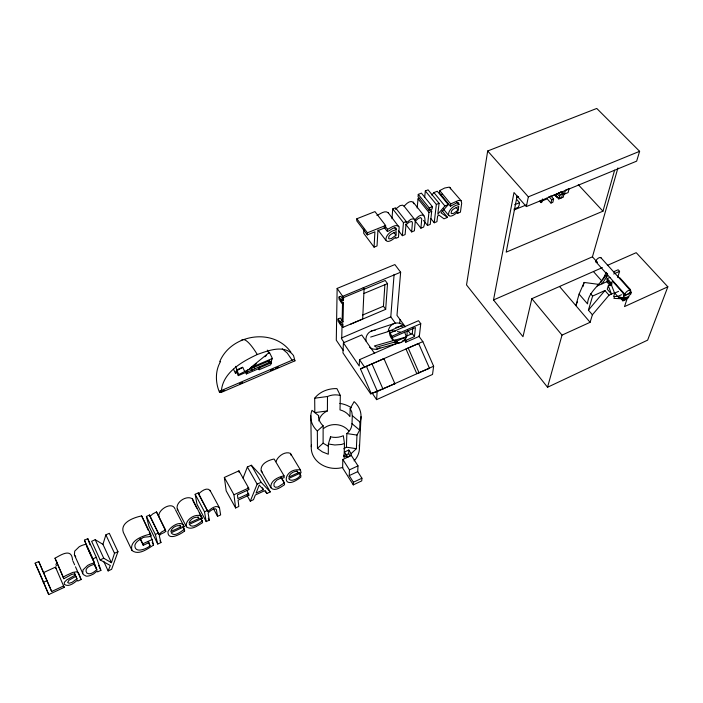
<?xml version="1.0" encoding="UTF-8"?>
<svg xmlns="http://www.w3.org/2000/svg" width="703" height="703" viewBox="0 0 703 703"><rect width="100%" height="100%" fill="white"/><g stroke="black" fill="none" stroke-linecap="round" stroke-linejoin="round"><path stroke-width="1.05" d="M317.457 448.338L323.108 443.198L323.125 425.781A16.846 14.122 1 0 1 318.582 415.605L311.983 410.332A25.106 21.055 1 0 0 317.343 430.983L317.457 448.338L322.413 451.897L328.292 454.235L328.371 444.015L330.515 436.791A16.696 14.06 1 0 0 343.328 435.719L344.479 443.514L344.083 457.055L347.097 456.098L344.496 452.02L348.811 450.025L351.131 453.646L351.078 455.052L357.994 465.869L357.713 471.634L361.913 478.225L361.764 480.87L353.284 484.868L342.616 467.917L342.844 459.454L351.368 455.5M318.837 420.948A16.696 14.06 1 0 1 327.396 410.93L327.493 396.51A17.004 14.192 1 0 1 340.331 395.455L340.006 409.884A16.696 14.06 1 0 1 349.909 416.624L350.191 408.575L354.127 401.641A25.132 21.064 1 0 1 360.015 422.09L359.628 430.069L356.983 435.078L356.368 448.69L351.131 453.646M330.498 438.848L330.515 436.791M405.165 326.614L396.984 315.401L400.64 272.228L394.866 264.574L337.141 288.415L336.289 340.199L343.301 350.542M340.7 324.962L340.744 322.853L343.002 321.895L340.331 318.028L338.081 318.977L338.038 321.095L340.7 324.962L342.95 324.004L342.871 327.37L362.686 318.951L364.066 289.047L363.17 287.808M341.693 302.975L341.737 300.814L343.512 300.067L340.841 296.262L339.066 297L339.031 299.162L341.693 302.975L343.468 302.237L343.002 321.895M339.848 323.723L339.892 321.605L342.141 320.656L342.563 302.079M340.814 301.728L340.858 299.557L342.642 298.819L342.695 296.323L400.64 272.228M342.071 323.608L341.728 339.066L344.11 342.554M343.512 300.067L343.574 297.58L337.141 288.415M374.655 353.504L361.737 334.971L343.424 342.844L342.959 352.915L370.657 393.838L394.937 383.75L383.996 358.732L382.573 359.312M343.82 448.786L346.421 447.178L346.86 433.549A16.696 14.06 1 0 0 351.992 423.681L352.3 415.675L351.799 412.011L350.191 408.575M347.097 456.098L347.054 457.504L351.078 455.052M356.852 218.756L356.781 220.847L367.3 234.881L374.91 231.832L374.075 247.157L377.036 245.953L377.915 230.628L385.481 227.596L385.613 225.496L374.945 211.603L356.852 218.756L367.397 232.79L367.3 234.881M349.83 455.482L348.679 453.681L348.811 450.025M353.284 484.868L353.407 482.24L349.224 475.615L349.444 469.868L342.844 459.454M363.855 229.152L363.679 233.255L374.075 247.157M398.504 342.642L359.505 359.672L359.224 366.026L343.424 342.844M359.444 448.409L361.026 416.651M376.905 215.452C380.165 214.081 384.831 209.977 388.214 212.71L399.163 227.289L398.478 237.263L395.719 238.379L395.824 237.008C381.729 249.46 383.469 231.762 396.369 229.837L396.202 228.29C393.293 225.549 386.395 235.171 387.538 229.301L384.875 225.839M433.628 366.228L432.53 374.444L376.597 399.647L377.151 391.545L433.628 366.228L422.837 341.614L418.689 335.964M350.639 324.224L385.683 309.329L383.434 306.227L384.901 284.768M385.683 309.329L387.52 283.617L385.2 280.479L364.198 289.223M392.01 218.738L392.713 208.914L395.49 207.807L406.246 221.515L406.123 222.983L410.824 219.318L413.373 218.809L414.937 219.872C422.67 210.786 427.477 215.513 423.637 227.069L420.904 228.176L414.884 220.566M395.965 235.206L396.237 231.595C393.548 233.229 388.118 234.363 388.61 238.44L389.154 238.897L391.466 238.519L395.965 235.206L393.979 232.631M395.64 323.556L390.798 316.868L394.102 274.381M420.904 228.176L421.747 219.011L420.737 217.596L418.39 218.422L415.271 221.146L414.401 230.812L411.659 231.92L412.415 222.772L411.844 221.445L408.988 222.21L405.956 224.855L405.121 234.574L402.362 235.69L403.452 222.64L392.713 208.914M399.717 323.6L400.069 319.628M221.287 392.406C221.99 372.854 241.63 361.852 257.263 354.523C268.379 350.569 284.618 344.004 293.52 355.516L294.952 360.824L221.287 392.406A3.84 0.721 66.8 0 0 219.986 391.105L293.459 359.637A3.761 0.958 66.8 0 1 294.952 360.824M418.285 194.38L418.057 196.717L428.988 210.259L432.125 208.993L432.389 206.664L421.413 193.14L418.285 194.38L429.234 207.921L428.988 210.259M417.16 207.974L418.03 198.879L419.858 198.158M389.348 333.327L418.531 320.7L420.763 323.714L419.339 336.315L405.833 342.22L406.018 340.305L404.928 338.793M424.656 197.438L425.324 190.944L428.065 189.854L439.094 203.325L437.82 214.151L444.911 205.988L448.303 204.626L437.284 191.251L433.909 192.587L431.809 195.03M406.018 340.305L414.454 336.614L412.257 333.617L412.889 327.572M414.454 336.614L415.42 327.563L392.406 337.563M429.647 208.765L431.695 211.295L430.236 224.389L427.521 225.496L428.935 212.403L418.03 198.879M442.09 210.724L447.53 217.385L443.988 218.818L438.742 214.969L437.574 216.243L436.932 221.673L434.226 222.772L436.335 204.432L425.324 190.944M457.767 213.237L457.961 211.849C443.751 224.152 446.932 206.199 458.954 204.635L458.611 202.772L456.976 202.789L450.421 206.199L439.419 192.85L439.683 190.575L444.656 188.026L449.34 187.112L461.115 200.707L461.686 203.211L460.43 212.157L457.767 213.237L456.405 211.577M450.421 206.199L450.72 203.932L439.683 190.575M458.215 210.03L458.708 206.401C455.983 208 450.869 209.151 451.106 213.158L451.59 213.633L453.778 213.29L458.215 210.03L456.15 207.552M602.383 267.588L531.837 298.696L522.988 336.711L493.515 299.961L513.998 192.534L526.345 206.577L636.646 161.154L639.625 151.321L596.759 108.447L487.68 150.987L466.528 284.943L547.532 387.256L647.63 340.147L667.85 286.806L636.206 252.676L607.357 265.4M517.127 195.961L506.204 252.14L602.963 211.181L614.624 170.161M516.564 199.239L519.596 202.71L519.007 205.724L518.032 207.403L514.025 209.055M526.345 206.577L528.34 196.84L487.68 150.987M541.038 200.276L540.994 202.613L541.811 202.279L542.531 198.975M540.291 201.699L546.451 199.16L546.653 198.264L550.976 203.07L551.732 199.775L553.613 199.002L550.73 195.821M553.613 199.002L552.848 202.297L550.976 203.07M556.117 195.654L556.961 197.235L557.084 196.726A7.496 3.717 -41.8 0 1 555.019 194.766L558.788 198.923L561.592 197.763L562.523 193.852L560.625 191.778M558.788 198.923L560.317 194.766L562.523 193.852M564.483 194.081L565.432 190.162L569.07 188.668L568.112 192.578L564.483 194.081L562.347 191.743M547.532 387.256L562.013 335.12L590.107 322.299L592.401 314.786L609.026 295.181L614.431 292.747L611.25 284.495L612.339 281.033L622.849 292.8L623.798 295.937L623.148 297.87L618.719 297.58L614.738 293.063L618.535 291.35M599.378 284.469L584.149 282.448L579.087 294.1L575.827 305.577L577.497 301.71M275.971 461.713C277.641 456.344 284.943 450.939 290.436 453.382L300.462 469.999L301.06 472.75L288.828 478.4C289.952 483.734 304.636 476.168 299.135 472.539M582.945 286.639L584.149 282.448M493.515 299.961L592.436 256.815L617.946 167.903M579.087 294.1L587.523 303.889C588.244 290.453 602.576 284.443 606.021 272.298L607.023 273.423M592.401 314.786L588.402 310.137L592.62 296.06L604.932 290.541L609.026 295.181M607.357 274.706L607.629 273.819M105.881 534.851L114.501 553.287L111.452 562.716L102.937 544.35L105.881 534.851L109.299 533.305L117.955 551.697L111.619 569.316L108.139 570.933L103.71 561.302M224.573 390.332L219.564 392.476L219.986 391.105M609.993 277.386L607.243 278.608L606.812 279.979L611.654 285.418M608.306 285.813L607.234 289.249L611.496 294.065L608.306 285.813L611.25 284.495M617.638 277.439L619.589 271.34L618.165 269.767L613.473 271.85M614.738 293.063L613.64 296.481L617.744 296.438L621.54 294.724M614.492 296.569L613.912 298.371L621.575 298.757M618.719 297.58L619.633 297.167L622.92 300.875L623.218 299.988L625.345 299.768L628.368 296.499L624.668 298.177L623.535 296.903M237.333 372.291L235.382 373.126L236.085 371.026L238.308 375.613L247.157 371.843L246.375 373.943L258.669 368.697L259.512 366.579L260.013 367.599L259.161 369.716L258.669 368.697M238.308 375.613L238.677 374.567L235.575 366.351M627.05 299.03L624.492 306.605L667.85 286.806M619.756 277.72L630.301 289.434L631.241 292.562L630.582 294.495L629.37 295.049L628.456 297.729L622.92 300.875M246.99 371.913L247.693 370.015L269.794 360.604L268.977 362.546L268.01 360.586M238.677 374.567L250.075 368.82L250.461 367.792L269.39 352.344L272.404 358.46L271.033 361.676L247.017 372.23M243.071 478.119L247.359 467.012L251.314 465.228L260.576 475.105L270.277 491.907L266.947 493.453L264.495 490.773L255.33 495.009L253.511 499.675L250.294 501.169L247.105 495.501M108.139 570.933L110.318 565.502L100.142 559.896L91.636 541.319L95.204 539.702L102.937 544.35M250.294 501.169L257.149 484.112L261.129 482.284L270.277 491.907M269.39 352.344L268.959 353.407L267.325 350.103M271.033 361.676L271.534 362.686L270.62 364.822L259.161 369.716M219.723 361.694C231.05 334.189 273.291 327.264 290.884 352.141M220.584 361.491C215.056 370.824 215.346 382.678 219.564 392.476M57.145 562.224L55.932 564.404L56.468 565.95M588.402 310.137L604.932 290.541M602.471 279.891L605.028 276.929M414.937 219.872L404.146 206.243C406.149 203.888 409.946 199.968 413.197 202.183L424.05 215.742M448.303 204.626L440.974 212.824L447.53 217.385M395.385 209.283L400.033 205.654L402.582 205.162L404.146 206.243M158.94 534.438L149.976 516.459L152.744 513.937L156.497 511.925L165.539 529.86C166.883 533.261 160.372 532.76 159.282 535.8L160.943 542.567L157.753 544.043L148.895 526.16L146.4 516.45L149.607 514.991L158.94 534.438L161.752 531.899L165.539 529.86M219.468 507.768C216.067 504.271 210.575 508.99 207.851 511.503L198.501 493.989C201.172 491.45 206.708 486.81 210.048 490.386L219.468 507.768L220.637 514.912L217.552 516.336L213.413 508.647M96.803 569.658C94.29 571.864 90.406 575.274 86.952 573.173C83.349 568.182 91.03 564.913 94.879 564.298L96.803 569.658L94.158 563.815M284.425 482.864L278.072 486.977L275.374 487.284L273.968 485.958L274.073 483.392L276.657 480.184L280.4 478.348L284.153 477.724L284.056 475.808L274.117 459.015C268.397 460.061 259.952 463.918 261.182 470.922L270.945 487.768C274.601 491.995 280.928 487.082 284.522 484.736L284.425 482.864L281.147 477.293M317.343 430.983L323.125 425.781M76.917 578.833L72.084 582.356L69.105 583.262L67.655 582.523L68.938 580.239L75.915 576.284L76.917 578.833L75.625 575.88M184.3 529.183C181.11 531.53 174.326 537.444 171.11 532.769L184.177 526.732C181.585 519.157 169.968 526.705 167.955 531.758C167.534 541.319 180.741 534.289 184.661 530.941L183.342 527.32M202.288 520.861C199.169 523.155 192.358 529.104 189.292 524.368L202.236 518.392L192.464 498.937C187.033 494.745 175.17 502.118 177.314 509.148L186.444 526.793C191.374 530.783 198.158 525.361 202.605 522.628L201.269 518.919M250.075 368.82L256.639 363.46M264.846 356.764L266.49 355.419M150.266 535.721L152.138 539.517L153.562 545.045C147.648 548.832 138.763 555.704 132.023 550.546L123.315 532.356C119.976 522.391 134.001 517.47 141.654 515.923L150.609 534.034C152.613 538.568 143.807 535.572 141.83 538.489C138.939 539.869 135.943 541.899 134.906 545.089C134.317 553.902 146.365 549.043 150.02 545.827L149.159 542.558L143.245 545.291L140.002 538.63M440.684 195.179L442.205 194.169M63.868 578.727L63.208 577.137L65.792 575.625L72.76 572.418L76.662 571.785L78.674 573.261L81.117 579.544L77.813 581.073L77.427 580.107C74.272 583.015 68.27 587.655 64.219 584.228L64.421 582.207L66.767 579.861L75.423 575.045L74.043 573.92L71.697 574.439L63.868 578.727L55.019 558.2C60.924 554.966 71.688 547.593 72.532 560.001M236.814 370.709L242.693 367.309L244.565 371.166M450.72 203.932L458.497 200.434L461.115 200.707M387.538 229.301C390.815 227.939 395.473 223.774 398.9 226.463M353.407 482.24L361.913 478.225M349.224 475.615L357.713 471.634M349.444 469.868L357.994 465.869M345.243 455.263L348.679 453.681M51.653 591.487L63.595 585.959L64.201 587.383L48.727 594.553L35.15 563.182L38.762 561.548L51.653 591.487L38.762 561.548M85.959 544.35L84.448 540.168L87.778 538.656L96.302 557.321L100.898 570.379L97.612 571.899L97.269 570.968L93.561 573.973L90.265 575.511A6.986 3.146 -26 0 1 86.091 576.1L83.253 574.527L74.395 554.816L74.711 551.134L79.202 546.758A9.816 4.57 -25.7 0 1 85.959 544.35L94.413 562.98A9.921 4.482 -26 0 0 87.611 565.467L83.051 569.852L82.699 573.49M207.851 511.503L198.308 492.873L195.179 494.297L196.963 504.192L206.199 521.6L209.301 520.158L208.088 512.9L210.373 510.923A5.923 2.715 -29.2 0 1 213.791 509.042L215.259 508.752L216.383 509.587L217.552 516.336M248.748 493.603L237.886 498.603L237.438 494.842L248.827 489.604L248.66 488.014L238.941 470.834L224.354 477.442L226.173 490.835L235.619 507.961L238.835 506.476L238.08 500.176L248.906 495.176L247.14 490.756M100.142 559.896L103.745 558.244L111.452 562.716M114.501 553.287L117.955 551.697M157.753 544.043L155.354 534.482L158.588 532.997M206.199 521.6L204.52 511.854L207.675 510.404M143.245 545.291L142.841 543.806L152.138 539.517M180.838 526.907L170.829 531.521C171.541 527.821 176.646 524.535 180.293 525.906L180.838 526.907L179.88 525.036M198.949 518.542L189.045 523.12C189.792 519.473 194.828 516.125 198.439 517.54L198.949 518.542L197.982 516.696M298.134 472.776L288.766 477.1C289.68 473.646 293.573 471.23 297.044 471.212L298.134 472.776L297.017 470.931M263.484 489.675L256.077 493.093L259.222 485.07L263.484 489.675L262.404 487.794M94.413 562.98L92.937 558.867L96.302 557.321M43.208 582.374L46.846 580.704M235.619 507.961L233.967 494.763L248.66 488.014M43.648 572.541L55.493 567.136L64.201 587.383M623.798 295.937L631.241 292.562M623.148 297.87L625.064 297L624.211 299.531L622.383 297.474M370.657 393.838L377.151 391.545M418.628 343.503L405.991 348.996L416.791 373.662L429.463 368.24L418.628 343.503L417.327 344.039M597.207 285.989L608.693 280.857M613.666 273.977L619.589 271.34M371.272 393.636L360.463 368.89L365.402 366.72M360.463 368.89L422.837 341.614M377.186 390.991L366.395 366.289L383.996 358.732M395.191 341.79L406.527 336.851L404.577 332.194M397.072 341.412L395.684 342.018L394.866 340.076L397.072 341.412L376.465 347.212L374.365 345.955L406.527 336.851M402.503 340.902L404.506 340.024M405.71 336.473L412.257 333.617M402.626 327.528L401.852 325.665L388.161 331.579A10.07 9.464 72.9 0 1 394.928 323.266A10.07 9.464 72.9 0 1 405.025 326.93M391.536 336.386L420.763 323.714M239.609 383.882L242.623 382.59M270.69 370.56L273.695 369.277M275.699 368.416L278.704 367.124M260.013 367.599L271.534 362.686M341.333 338.038L390.798 316.868M237.175 369.646L242.693 367.309M250.461 367.792L272.404 358.46M362.44 315.12L383.434 306.227M343.574 297.58L364.066 289.047M363.882 293.494L387.52 283.617M562.268 194.388L564.087 193.641L563.217 197.262L558.806 198.624L557.084 196.726M514.148 209.933L526.213 204.968M551.978 195.909L561.31 192.068M528.34 196.84L639.625 151.321M514.684 204.722L519.596 202.71M518.586 196.497L516.81 197.218A6.564 3.392 -41.3 0 0 518.006 197.148M403.452 222.64L406.246 221.515M428.935 212.403L431.695 211.295M436.335 204.432L439.094 203.325M429.234 207.921L432.389 206.664M367.397 232.79L385.613 225.496M428.127 368.697L429.463 368.24M371.254 331.087L393.768 323.67M393.469 384.225L394.937 383.75M395.824 327.58L401.852 325.665M370.648 337.071L389.532 331.148L393.434 340.489A10.106 9.491 72.9 0 1 389.532 331.148M344.479 443.514L341.403 444.481L334.856 444.981L328.371 444.015M376.333 349.215L401.536 342.238M284.056 475.808C278.335 476.959 269.855 480.738 270.945 487.768M150.609 534.034C142.964 535.739 128.869 540.554 132.023 550.546M327.396 410.93L314.83 412.617L314.689 398.206A25.334 21.152 1 0 1 336.913 388.618L340.331 395.455M314.689 398.206L327.493 396.51M608.947 285.172L610.977 285.295M619.633 297.167L620.784 297.246L623.218 299.988M346.86 433.549L356.983 435.078M346.421 447.178L356.368 448.69M390.156 330.436L395.323 331.271M397.397 331.596L400.499 332.097M328.433 446.3L323.108 443.198M262.527 472.363L261.182 470.922M300.462 469.999C282.878 467.091 280.04 493.541 300.849 477.135L300.796 475.298M352.3 415.675L360.015 422.09M351.992 423.681L359.628 430.069M282.281 348.846L287.29 353.108L292.132 360.226M75.731 556.671L74.395 554.816M578.27 184.669L602.963 211.181M558.428 192.684L560.317 194.766M556.899 193.483L559.421 196.26M548.858 196.585L551.732 199.775M601.012 257.825L630.398 290.488A3.33 1.371 -39.9 0 1 627.076 294.61A3.33 1.371 -39.9 0 1 625.872 292.527A3.33 1.371 -39.9 0 1 630.398 290.488M592.436 256.815L597.462 262.447M595.933 261.876L625.169 294.601M539.623 201.076L540.994 202.613M605.116 275.418L606.619 277.096L601.996 283.854L600.503 282.167M607.243 278.608L612.085 284.047M610.019 282.571L611.408 284.117M623.983 298.248L625.345 299.768M606.768 281.718L610.301 285.699M593.429 271.543L601.961 281.174M590.546 293.687L592.62 296.06M559.526 286.49L590.107 322.299M177.314 509.148L177.991 509.939M456.888 202.148L458.954 204.635M531.837 298.696L562.013 335.12M433.909 192.587L444.911 205.988M443.329 208.914L448.769 215.566M430.851 218.58L434.226 222.772M423.487 220.443L427.521 225.496M405.675 224.275L411.659 231.92M201.752 516.485C196.251 512.469 184.476 519.781 186.444 526.793M398.39 230.566L402.362 235.69M394.374 227.262L396.369 229.837M384.066 227.227L387.379 231.559M450.025 187.437L450.658 188.852M377.994 229.978L385.868 240.338M407.705 330.102L410.895 334.47M404.199 339.962L405.833 342.22M390.437 334.856L391.984 337.018M339.066 297L341.737 300.814M338.081 318.977L340.744 322.853M342.018 326.139L342.871 327.37M359.505 359.672L364.646 367.186M372.195 393.144L376.597 399.647M298.968 472.618L300.629 475.377M280.972 477.372L284.249 482.943M251.314 465.228L261.129 482.284M265.339 490.65L266.947 493.453M257.263 354.523L256.736 353.609A42.259 9.385 66.8 0 0 241.278 340.577M247.359 467.012L257.149 484.112M247.746 487.697L248.827 489.604M247.834 493.278L248.906 495.176M224.354 477.442L233.967 494.763M413.197 202.183L413.733 203.747M290.436 453.382L291.024 455.236M208.273 518.234L209.301 520.158M195.179 494.297L204.52 511.854M192.974 500.879L196.866 508.251M199.309 512.865L202.236 518.392M200.566 518.032L202.104 520.949M175.539 509.974L184.177 526.732M182.683 526.477L184.116 529.271M183.703 529.087L184.661 530.941M165.934 531.565L156.497 511.925M160.003 540.686L160.943 542.567M146.4 516.45L155.354 534.482M148.324 530.405L141.654 515.923M149.264 532.303L151.145 536.117M152.173 542.215L153.562 545.045M148.166 542.039L150.02 545.827M245.496 372.115L246.375 373.943M140.521 539.043L142.841 543.806M233.484 369.198L235.382 373.126M95.204 539.702L103.745 558.244M98.692 565.528L100.898 570.379M84.448 540.168L92.937 558.867M86.443 545.695L93.104 560.379M94.527 565.098L95.951 568.05M35.15 563.182L40.326 574.65M72.884 560.915L74.623 564.834M75.485 566.794L81.117 579.544M74.553 573.068L75.423 575.045M408.223 348.073L419.093 372.889M372.019 363.996L382.994 389.102M55.019 558.2L63.208 577.137M55.493 567.136L56.108 568.586M40.765 575.599L48.727 594.553M251.323 367.941L252.096 369.892M251.243 368.144L252.017 370.094M87.778 538.656L89.958 544.79M254.003 366.65L254.609 368.82M388.214 212.71L388.487 213.536M192.464 498.937L192.807 499.974M210.048 490.386L210.276 491.212M149.607 514.991L149.976 516.459M175.056 509.042C172.288 501.002 157.929 509.517 158.843 516.31M198.308 492.873L198.501 493.989M343.802 455.122L344.083 457.055M238.941 470.834L239.125 472.451M310.814 415.719L311.262 446.677M318.582 415.605L318.591 417.652M339.839 403.399A24.877 20.949 1 0 1 351.447 407.863M359.242 445.175A24.113 20.615 1.1 0 1 354.084 460.869M342.853 467.425A24.113 20.615 1.1 0 1 311.517 444.542M323.855 428.294A16.371 13.911 1 0 1 348.829 431.062M597.207 262.166A3.26 1.441 -40.4 0 1 595.951 260.795A3.26 1.441 -40.4 0 1 598.859 257.86A3.26 1.441 -40.4 0 1 601.127 258.221M379.963 347.836A9.491 8.981 73 0 1 369.602 347.317M365.991 341.025A9.491 8.981 73 0 1 375.086 330.41M407.028 331.728A10.07 9.464 72.9 0 1 394.251 342.203M607.524 273.985L606.619 277.096L607.577 273.968"/></g></svg>
